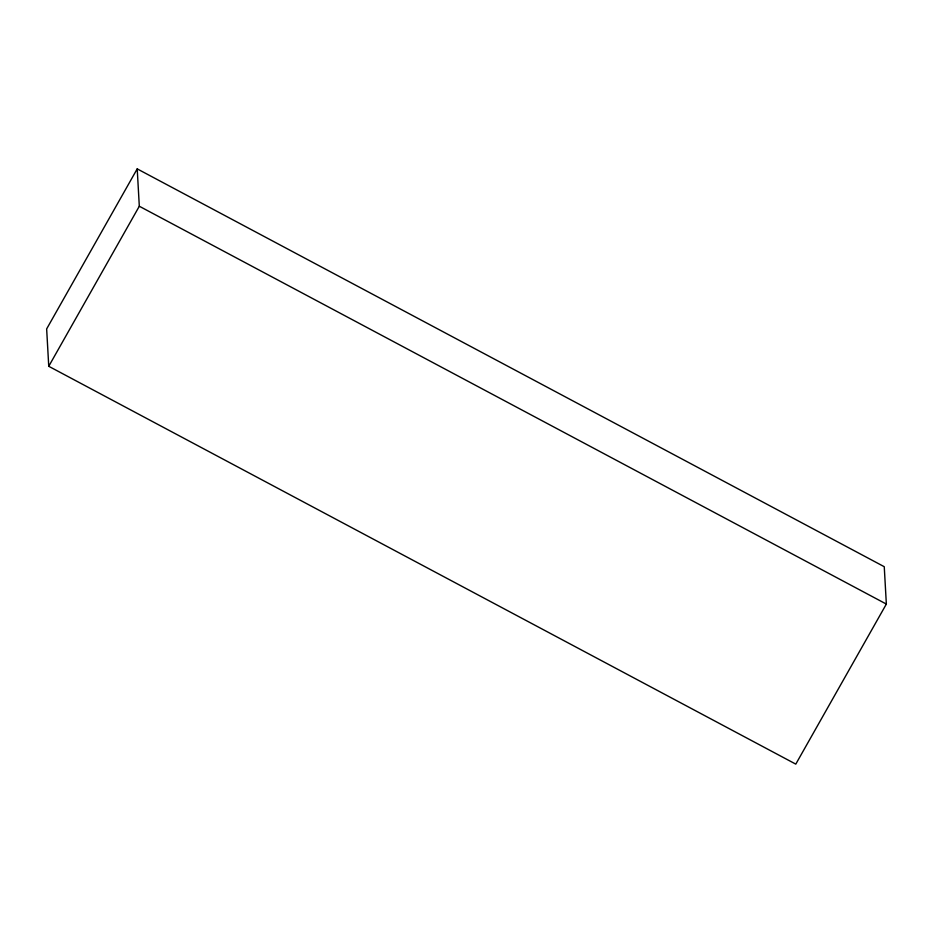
<?xml version="1.0" encoding="UTF-8"?>
<svg xmlns="http://www.w3.org/2000/svg" width="933" height="933" viewBox="0 0 933 933"><rect width="100%" height="100%" fill="white"/><g stroke="black" fill="none" stroke-linecap="round" stroke-linejoin="round"><path stroke-width="1.4" d="M137.209 168.873L46.65 328.929L48.749 366.296L795.791 764.127L886.35 604.071L884.251 566.704L137.209 168.873L139.309 206.24L48.749 366.296M139.309 206.24L886.35 604.071"/></g></svg>
